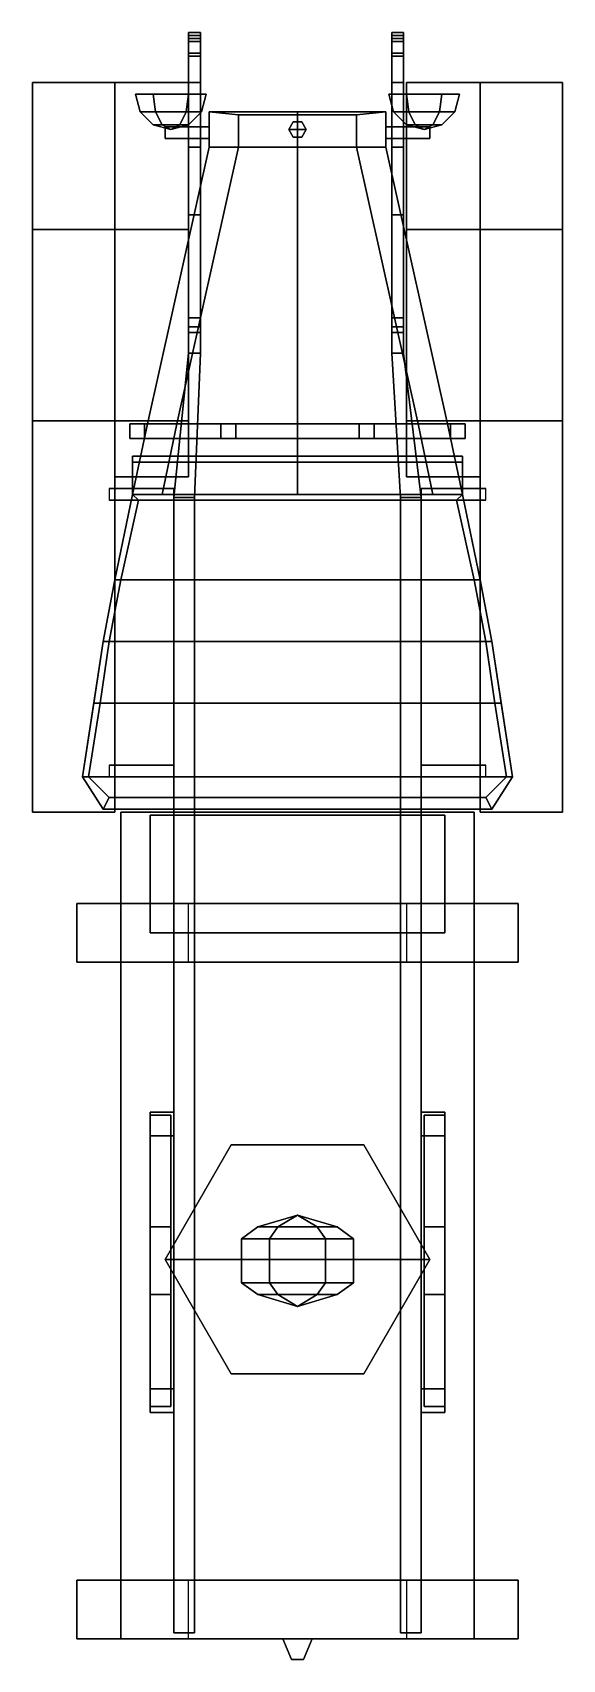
# Model space of a CAD drawing. Extents: x -0.9 to 0.9, y -3.19 to 2.34.
import ezdxf

# ---------------------------------------------------------------- set-up
doc = ezdxf.new("R2010")
doc.units = 0
doc.layers.get('0').update_dxf_attribs({"linetype": 'CONTINUOUS'})
doc.layers.add('MUDGUARDS', color=6, linetype='CONTINUOUS')

msp = doc.modelspace()

# ---------------------------------------------------------------- linework, layer by layer
for points in [[(-0.37, 2.33, 0.58), (-0.37, 2.26, 0.62), (-0.37, 2.31, 0.68), (-0.37, 2.34, 0.63)], [(-0.37, 2.31, 0.68), (-0.33, 2.31, 0.68), (-0.33, 2.34, 0.63), (-0.37, 2.34, 0.63)], [(-0.37, 2.34, 0.63), (-0.33, 2.34, 0.63), (-0.33, 2.33, 0.58), (-0.37, 2.33, 0.58)], [(-0.37, 2.34, 0.63), (-0.33, 2.34, 0.63), (-0.33, 2.33, 0.58), (-0.37, 2.33, 0.58)], [(-0.37, 2.33, 0.58), (-0.37, 2.26, 0.62), (-0.37, 2.31, 0.68), (-0.37, 2.34, 0.63)], [(-0.33, 2.33, 0.58), (-0.33, 2.26, 0.62), (-0.37, 2.26, 0.62), (-0.37, 2.33, 0.58)], [(-0.37, 2.33, 0.54), (-0.37, 1.95, 0.51), (-0.33, 1.95, 0.51), (-0.33, 2.33, 0.54)], [(-0.33, 2.33, 0.54), (-0.33, 2.33, 0.52), (-0.37, 2.33, 0.52), (-0.37, 2.33, 0.54)], [(-0.33, 2.33, 0.52), (-0.33, 1.95, 0.44), (-0.37, 1.95, 0.44), (-0.37, 2.33, 0.52)], [(-0.37, 2.33, 0.52), (-0.37, 1.95, 0.44), (-0.37, 1.95, 0.51), (-0.37, 2.33, 0.54)], [(-0.33, 2.33, 0.58), (-0.33, 2.26, 0.62), (-0.37, 2.26, 0.62), (-0.37, 2.33, 0.58)], [(-0.33, 2.34, 0.63), (-0.33, 2.31, 0.68), (-0.33, 2.26, 0.62), (-0.33, 2.33, 0.58)], [(-0.33, 2.34, 0.63), (-0.33, 2.31, 0.68), (-0.33, 2.26, 0.62), (-0.33, 2.33, 0.58)], [(-0.33, 1.95, 0.51), (-0.33, 1.95, 0.44), (-0.33, 2.33, 0.52), (-0.33, 2.33, 0.54)], [(0.32, 2.33, 0.58), (0.32, 2.26, 0.62), (0.32, 2.31, 0.68), (0.32, 2.34, 0.63)], [(0.32, 2.31, 0.68), (0.36, 2.31, 0.68), (0.36, 2.34, 0.63), (0.32, 2.34, 0.63)], [(0.32, 2.34, 0.63), (0.36, 2.34, 0.63), (0.36, 2.33, 0.58), (0.32, 2.33, 0.58)], [(0.36, 2.33, 0.58), (0.36, 2.26, 0.62), (0.32, 2.26, 0.62), (0.32, 2.33, 0.58)], [(0.36, 2.33, 0.52), (0.36, 1.95, 0.44), (0.32, 1.95, 0.44), (0.32, 2.33, 0.52)], [(0.32, 2.33, 0.52), (0.32, 1.95, 0.44), (0.32, 1.95, 0.51), (0.32, 2.33, 0.54)], [(0.36, 2.33, 0.54), (0.36, 2.33, 0.52), (0.32, 2.33, 0.52), (0.32, 2.33, 0.54)], [(0.32, 2.33, 0.54), (0.32, 1.95, 0.51), (0.36, 1.95, 0.51), (0.36, 2.33, 0.54)], [(0.36, 2.34, 0.63), (0.36, 2.31, 0.68), (0.36, 2.26, 0.62), (0.36, 2.33, 0.58)], [(0.36, 1.95, 0.51), (0.36, 1.95, 0.44), (0.36, 2.33, 0.52), (0.36, 2.33, 0.54)], [(-0.33, 2.32, 0.62), (-0.33, 2.32, 0.53), (-0.37, 2.32, 0.53), (-0.37, 2.32, 0.62)], [(-0.37, 2.32, 0.53), (-0.37, 2.27, 0.53), (-0.37, 2.27, 0.62), (-0.37, 2.32, 0.62)], [(-0.37, 2.26, 0.62), (-0.37, 2.17, 0.65), (-0.37, 2.17, 0.74), (-0.37, 2.31, 0.68)], [(-0.37, 2.31, 0.68), (-0.33, 2.31, 0.68), (-0.33, 2.26, 0.62), (-0.37, 2.26, 0.62)], [(-0.37, 2.17, 0.74), (-0.33, 2.17, 0.74), (-0.33, 2.31, 0.68), (-0.37, 2.31, 0.68)], [(-0.37, 2.26, 0.62), (-0.33, 2.26, 0.62), (-0.33, 2.31, 0.68), (-0.37, 2.31, 0.68)], [(-0.37, 2.27, 0.62), (-0.37, 2.27, 0.53), (-0.33, 2.27, 0.53), (-0.33, 2.27, 0.62)], [(-0.33, 2.27, 0.62), (-0.33, 2.27, 0.53), (-0.33, 2.32, 0.53), (-0.33, 2.32, 0.62)], [(-0.33, 2.31, 0.68), (-0.33, 2.17, 0.74), (-0.33, 2.17, 0.65), (-0.33, 2.26, 0.62)], [(0.36, 2.32, 0.62), (0.36, 2.32, 0.53), (0.32, 2.32, 0.53), (0.32, 2.32, 0.62)], [(0.32, 2.32, 0.53), (0.32, 2.27, 0.53), (0.32, 2.27, 0.62), (0.32, 2.32, 0.62)], [(0.32, 2.26, 0.62), (0.32, 2.17, 0.65), (0.32, 2.17, 0.74), (0.32, 2.31, 0.68)], [(0.32, 2.17, 0.74), (0.36, 2.17, 0.74), (0.36, 2.31, 0.68), (0.32, 2.31, 0.68)], [(0.32, 2.27, 0.62), (0.32, 2.27, 0.53), (0.36, 2.27, 0.53), (0.36, 2.27, 0.62)], [(0.36, 2.27, 0.62), (0.36, 2.27, 0.53), (0.36, 2.32, 0.53), (0.36, 2.32, 0.62)], [(0.36, 2.31, 0.68), (0.36, 2.17, 0.74), (0.36, 2.17, 0.65), (0.36, 2.26, 0.62)], [(-0.33, 2.26, 0.62), (-0.33, 2.17, 0.65), (-0.37, 2.17, 0.65), (-0.37, 2.26, 0.62)], [(0.36, 2.26, 0.62), (0.36, 2.17, 0.65), (0.32, 2.17, 0.65), (0.32, 2.26, 0.62)], [(-0.33, 2.17, 0.65), (-0.33, 1.25, 0.61), (-0.37, 1.25, 0.61), (-0.37, 2.17, 0.65)], [(-0.37, 1.25, 0.76), (-0.33, 1.25, 0.76), (-0.33, 2.17, 0.74), (-0.37, 2.17, 0.74)], [(-0.37, 2.17, 0.65), (-0.37, 1.25, 0.61), (-0.37, 1.25, 0.76), (-0.37, 2.17, 0.74)], [(-0.37, 2.17, 0.74), (-0.33, 2.17, 0.74), (-0.33, 2.17, 0.65), (-0.37, 2.17, 0.65)], [(-0.37, 2.17, 0.65), (-0.33, 2.17, 0.65), (-0.33, 2.17, 0.74), (-0.37, 2.17, 0.74)], [(-0.33, 2.17, 0.74), (-0.33, 1.25, 0.76), (-0.33, 1.25, 0.61), (-0.33, 2.17, 0.65)], [(0.32, 2.17, 0.65), (0.32, 1.25, 0.61), (0.32, 1.25, 0.76), (0.32, 2.17, 0.74)], [(0.32, 1.25, 0.76), (0.36, 1.25, 0.76), (0.36, 2.17, 0.74), (0.32, 2.17, 0.74)], [(0.36, 2.17, 0.65), (0.36, 1.25, 0.61), (0.32, 1.25, 0.61), (0.32, 2.17, 0.65)], [(0.36, 2.17, 0.74), (0.36, 1.25, 0.76), (0.36, 1.25, 0.61), (0.36, 2.17, 0.65)], [(-0.37, 2.13, 1.1439), (-0.31, 2.13, 1.04), (-0.55, 2.13, 1.04), (-0.49, 2.13, 1.1439)], [(-0.482, 2.07, 1.13), (-0.49, 2.13, 1.1439), (-0.55, 2.13, 1.04), (-0.5339, 2.07, 1.04)], [(-0.31, 2.13, 1.04), (-0.37, 2.13, 0.9361), (-0.49, 2.13, 0.9361), (-0.55, 2.13, 1.04)], [(-0.5339, 2.07, 1.04), (-0.55, 2.13, 1.04), (-0.49, 2.13, 0.9361), (-0.482, 2.07, 0.95)], [(-0.482, 2.07, 0.95), (-0.49, 2.13, 0.9361), (-0.37, 2.13, 0.9361), (-0.378, 2.07, 0.95)], [(-0.378, 2.07, 1.13), (-0.37, 2.13, 1.1439), (-0.49, 2.13, 1.1439), (-0.482, 2.07, 1.13)], [(-0.3261, 2.07, 1.04), (-0.31, 2.13, 1.04), (-0.37, 2.13, 1.1439), (-0.378, 2.07, 1.13)], [(-0.378, 2.07, 0.95), (-0.37, 2.13, 0.9361), (-0.31, 2.13, 1.04), (-0.3261, 2.07, 1.04)], [(0.3261, 2.07, 1.04), (0.31, 2.13, 1.04), (0.37, 2.13, 0.9361), (0.378, 2.07, 0.95)], [(0.378, 2.07, 1.13), (0.37, 2.13, 1.1439), (0.31, 2.13, 1.04), (0.3261, 2.07, 1.04)], [(0.49, 2.13, 1.1439), (0.55, 2.13, 1.04), (0.31, 2.13, 1.04), (0.37, 2.13, 1.1439)], [(0.55, 2.13, 1.04), (0.49, 2.13, 0.9361), (0.37, 2.13, 0.9361), (0.31, 2.13, 1.04)], [(0.378, 2.07, 0.95), (0.37, 2.13, 0.9361), (0.49, 2.13, 0.9361), (0.482, 2.07, 0.95)], [(0.482, 2.07, 1.13), (0.49, 2.13, 1.1439), (0.37, 2.13, 1.1439), (0.378, 2.07, 1.13)], [(0.482, 2.07, 0.95), (0.49, 2.13, 0.9361), (0.55, 2.13, 1.04), (0.5339, 2.07, 1.04)], [(0.5339, 2.07, 1.04), (0.55, 2.13, 1.04), (0.49, 2.13, 1.1439), (0.482, 2.07, 1.13)], [(-0.46, 2.0261, 1.092), (-0.482, 2.07, 1.13), (-0.5339, 2.07, 1.04), (-0.49, 2.0261, 1.04)], [(-0.49, 2.0261, 1.04), (-0.5339, 2.07, 1.04), (-0.482, 2.07, 0.95), (-0.46, 2.0261, 0.988)], [(-0.46, 2.0261, 0.988), (-0.482, 2.07, 0.95), (-0.378, 2.07, 0.95), (-0.4, 2.0261, 0.988)], [(-0.4, 2.0261, 1.092), (-0.378, 2.07, 1.13), (-0.482, 2.07, 1.13), (-0.46, 2.0261, 1.092)], [(-0.37, 2.0261, 1.04), (-0.3261, 2.07, 1.04), (-0.378, 2.07, 1.13), (-0.4, 2.0261, 1.092)], [(-0.4, 2.0261, 0.988), (-0.378, 2.07, 0.95), (-0.3261, 2.07, 1.04), (-0.37, 2.0261, 1.04)], [(-0.3, 2.07, 1.25), (0.3, 2.07, 1.25), (0.3, 2.07, 0.68), (-0.3, 2.07, 0.68)], [(0.3, 2.07, 0.68), (0.3, 1.95, 0.68), (-0.3, 1.95, 0.68), (-0.3, 2.07, 0.68)], [(-0.3, 2.07, 0.68), (-0.3, 1.95, 0.68), (-0.3, 1.95, 1.25), (-0.3, 2.07, 1.25)], [(-0.2, 2.06, 1.37), (0, 2.06, 1.39), (0, 2.07, 1.25), (-0.3, 2.07, 1.25)], [(-0.3, 2.07, 1.25), (-0.3, 1.95, 1.25), (-0.2, 1.95, 1.37), (-0.2, 2.06, 1.37)], [(-0.2, 1.95, 1.37), (0, 1.95, 1.39), (0, 2.06, 1.39), (-0.2, 2.06, 1.37)], [(0, 2.06, 1.39), (0.2, 2.06, 1.37), (0.3, 2.07, 1.25), (0, 2.07, 1.25)], [(0, 1.95, 1.39), (0.2, 1.95, 1.37), (0.2, 2.06, 1.37), (0, 2.06, 1.39)], [(0.2, 2.06, 1.37), (0.2, 1.95, 1.37), (0.3, 1.95, 1.25), (0.3, 2.07, 1.25)], [(0.3, 2.07, 1.25), (0.3, 1.95, 1.25), (0.3, 1.95, 0.68), (0.3, 2.07, 0.68)], [(0.37, 2.0261, 1.04), (0.3261, 2.07, 1.04), (0.378, 2.07, 0.95), (0.4, 2.0261, 0.988)], [(0.4, 2.0261, 1.092), (0.378, 2.07, 1.13), (0.3261, 2.07, 1.04), (0.37, 2.0261, 1.04)], [(0.4, 2.0261, 0.988), (0.378, 2.07, 0.95), (0.482, 2.07, 0.95), (0.46, 2.0261, 0.988)], [(0.46, 2.0261, 1.092), (0.482, 2.07, 1.13), (0.378, 2.07, 1.13), (0.4, 2.0261, 1.092)], [(0.46, 2.0261, 0.988), (0.482, 2.07, 0.95), (0.5339, 2.07, 1.04), (0.49, 2.0261, 1.04)], [(0.49, 2.0261, 1.04), (0.5339, 2.07, 1.04), (0.482, 2.07, 1.13), (0.46, 2.0261, 1.092)], [(-0.43, 2.01, 1.04), (-0.46, 2.0261, 1.092), (-0.49, 2.0261, 1.04), (-0.43, 2.01, 1.04)], [(-0.43, 2.01, 1.04), (-0.49, 2.0261, 1.04), (-0.46, 2.0261, 0.988), (-0.43, 2.01, 1.04)], [(-0.43, 2.01, 1.04), (-0.4, 2.0261, 1.092), (-0.46, 2.0261, 1.092), (-0.43, 2.01, 1.04)], [(-0.43, 2.01, 1.04), (-0.46, 2.0261, 0.988), (-0.4, 2.0261, 0.988), (-0.43, 2.01, 1.04)], [(-0.45, 2.02, 1), (-0.45, 1.98, 1), (-0.45, 1.98, 1.04), (-0.45, 2.02, 1.04)], [(-0.3, 2.02, 1.04), (-0.3, 2.02, 1), (-0.45, 2.02, 1), (-0.45, 2.02, 1.04)], [(-0.45, 2.02, 1.04), (-0.45, 1.98, 1.04), (-0.3, 1.98, 1.04), (-0.3, 2.02, 1.04)], [(-0.3, 2.02, 1), (-0.3, 1.98, 1), (-0.45, 1.98, 1), (-0.45, 2.02, 1)], [(-0.43, 2.01, 1.04), (-0.37, 2.0261, 1.04), (-0.4, 2.0261, 1.092), (-0.43, 2.01, 1.04)], [(-0.43, 2.01, 1.04), (-0.4, 2.0261, 0.988), (-0.37, 2.0261, 1.04), (-0.43, 2.01, 1.04)], [(-0.015, 2.036, 1.38), (-0.03, 2.01, 1.38), (-0.03, 2.01, 1.42), (-0.015, 2.036, 1.42)], [(0.015, 2.036, 1.42), (-0.015, 2.036, 1.42), (-0.03, 2.01, 1.42), (0.03, 2.01, 1.42)], [(-0.03, 2.01, 1.38), (-0.015, 1.984, 1.38), (-0.015, 1.984, 1.42), (-0.03, 2.01, 1.42)], [(0.03, 2.01, 1.42), (-0.03, 2.01, 1.42), (-0.015, 1.984, 1.42), (0.015, 1.984, 1.42)], [(0.015, 2.036, 1.38), (-0.015, 2.036, 1.38), (-0.015, 2.036, 1.42), (0.015, 2.036, 1.42)], [(0.03, 2.01, 1.38), (0.015, 2.036, 1.38), (0.015, 2.036, 1.42), (0.03, 2.01, 1.42)], [(0.015, 1.984, 1.38), (0.03, 2.01, 1.38), (0.03, 2.01, 1.42), (0.015, 1.984, 1.42)], [(0.3, 2.02, 1.04), (0.3, 1.98, 1.04), (0.45, 1.98, 1.04), (0.45, 2.02, 1.04)], [(0.45, 2.02, 1.04), (0.45, 2.02, 1), (0.3, 2.02, 1), (0.3, 2.02, 1.04)], [(0.45, 2.02, 1), (0.45, 1.98, 1), (0.3, 1.98, 1), (0.3, 2.02, 1)], [(0.43, 2.01, 1.04), (0.37, 2.0261, 1.04), (0.4, 2.0261, 0.988), (0.43, 2.01, 1.04)], [(0.43, 2.01, 1.04), (0.4, 2.0261, 1.092), (0.37, 2.0261, 1.04), (0.43, 2.01, 1.04)], [(0.43, 2.01, 1.04), (0.4, 2.0261, 0.988), (0.46, 2.0261, 0.988), (0.43, 2.01, 1.04)], [(0.43, 2.01, 1.04), (0.46, 2.0261, 1.092), (0.4, 2.0261, 1.092), (0.43, 2.01, 1.04)], [(0.43, 2.01, 1.04), (0.46, 2.0261, 0.988), (0.49, 2.0261, 1.04), (0.43, 2.01, 1.04)], [(0.43, 2.01, 1.04), (0.49, 2.0261, 1.04), (0.46, 2.0261, 1.092), (0.43, 2.01, 1.04)], [(0.45, 1.98, 1.04), (0.45, 1.98, 1), (0.45, 2.02, 1), (0.45, 2.02, 1.04)], [(0.3, 1.95, 0.68), (0.51, 1.01, 0.68), (-0.51, 1.01, 0.68), (-0.3, 1.95, 0.68)], [(-0.3, 1.95, 0.68), (-0.51, 1.01, 0.68), (-0.51, 1.01, 1.25), (-0.3, 1.95, 1.25)], [(-0.3, 1.95, 1.25), (-0.51, 1.01, 1.25), (-0.41, 1.01, 1.37), (-0.2, 1.95, 1.37)], [(-0.45, 1.98, 1.04), (-0.45, 1.98, 1), (-0.3, 1.98, 1), (-0.3, 1.98, 1.04)], [(-0.41, 1.01, 1.37), (0, 1.01, 1.39), (0, 1.95, 1.39), (-0.2, 1.95, 1.37)], [(-0.33, 1.95, 0.44), (-0.33, 1.72, 0.44), (-0.37, 1.72, 0.44), (-0.37, 1.95, 0.44)], [(-0.37, 1.95, 0.51), (-0.37, 1.72, 0.51), (-0.33, 1.72, 0.51), (-0.33, 1.95, 0.51)], [(-0.37, 1.95, 0.44), (-0.37, 1.72, 0.44), (-0.37, 1.72, 0.51), (-0.37, 1.95, 0.51)], [(-0.33, 1.72, 0.51), (-0.33, 1.72, 0.44), (-0.33, 1.95, 0.44), (-0.33, 1.95, 0.51)], [(-0.015, 1.984, 1.38), (0.015, 1.984, 1.38), (0.015, 1.984, 1.42), (-0.015, 1.984, 1.42)], [(0, 1.01, 1.39), (0.41, 1.01, 1.37), (0.2, 1.95, 1.37), (0, 1.95, 1.39)], [(0.2, 1.95, 1.37), (0.41, 1.01, 1.37), (0.51, 1.01, 1.25), (0.3, 1.95, 1.25)], [(0.3, 1.98, 1.04), (0.3, 1.98, 1), (0.45, 1.98, 1), (0.45, 1.98, 1.04)], [(0.3, 1.95, 1.25), (0.51, 1.01, 1.25), (0.51, 1.01, 0.68), (0.3, 1.95, 0.68)], [(0.32, 1.95, 0.44), (0.32, 1.72, 0.44), (0.32, 1.72, 0.51), (0.32, 1.95, 0.51)], [(0.32, 1.95, 0.51), (0.32, 1.72, 0.51), (0.36, 1.72, 0.51), (0.36, 1.95, 0.51)], [(0.36, 1.95, 0.44), (0.36, 1.72, 0.44), (0.32, 1.72, 0.44), (0.32, 1.95, 0.44)], [(0.36, 1.72, 0.51), (0.36, 1.72, 0.44), (0.36, 1.95, 0.44), (0.36, 1.95, 0.51)], [(-0.37, 1.72, 0.51), (-0.37, 1.34, 0.55), (-0.33, 1.34, 0.55), (-0.33, 1.72, 0.51)], [(-0.33, 1.72, 0.44), (-0.33, 1.34, 0.53), (-0.37, 1.34, 0.53), (-0.37, 1.72, 0.44)], [(-0.37, 1.72, 0.44), (-0.37, 1.34, 0.53), (-0.37, 1.34, 0.55), (-0.37, 1.72, 0.51)], [(-0.33, 1.34, 0.55), (-0.33, 1.34, 0.53), (-0.33, 1.72, 0.44), (-0.33, 1.72, 0.51)], [(0.32, 1.72, 0.44), (0.32, 1.34, 0.53), (0.32, 1.34, 0.55), (0.32, 1.72, 0.51)], [(0.36, 1.72, 0.44), (0.36, 1.34, 0.53), (0.32, 1.34, 0.53), (0.32, 1.72, 0.44)], [(0.32, 1.72, 0.51), (0.32, 1.34, 0.55), (0.36, 1.34, 0.55), (0.36, 1.72, 0.51)], [(0.36, 1.34, 0.55), (0.36, 1.34, 0.53), (0.36, 1.72, 0.44), (0.36, 1.72, 0.51)], [(-0.33, 1.37, 0.54), (-0.33, 1.32, 0.55), (-0.37, 1.32, 0.55), (-0.37, 1.37, 0.54)], [(-0.37, 1.37, 0.54), (-0.37, 1.32, 0.55), (-0.37, 1.32, 0.62), (-0.37, 1.37, 0.62)], [(-0.33, 1.37, 0.62), (-0.33, 1.37, 0.54), (-0.37, 1.37, 0.54), (-0.37, 1.37, 0.62)], [(-0.37, 1.34, 0.55), (-0.37, 1.34, 0.53), (-0.33, 1.34, 0.53), (-0.33, 1.34, 0.55)], [(-0.33, 1.32, 0.62), (-0.33, 1.32, 0.55), (-0.33, 1.37, 0.54), (-0.33, 1.37, 0.62)], [(0.36, 1.37, 0.62), (0.36, 1.37, 0.54), (0.32, 1.37, 0.54), (0.32, 1.37, 0.62)], [(0.32, 1.37, 0.54), (0.32, 1.32, 0.55), (0.32, 1.32, 0.62), (0.32, 1.37, 0.62)], [(0.36, 1.37, 0.54), (0.36, 1.32, 0.55), (0.32, 1.32, 0.55), (0.32, 1.37, 0.54)], [(0.32, 1.34, 0.55), (0.32, 1.34, 0.53), (0.36, 1.34, 0.53), (0.36, 1.34, 0.55)], [(0.36, 1.32, 0.62), (0.36, 1.32, 0.55), (0.36, 1.37, 0.54), (0.36, 1.37, 0.62)], [(-0.37, 1.32, 0.62), (-0.37, 1.32, 0.55), (-0.33, 1.32, 0.55), (-0.33, 1.32, 0.62)], [(0.32, 1.32, 0.62), (0.32, 1.32, 0.55), (0.36, 1.32, 0.55), (0.36, 1.32, 0.62)], [(-0.33, 1.25, 0.61), (-0.35, 0.76, 0.59), (-0.42, 0.76, 0.59), (-0.37, 1.25, 0.61)], [(-0.42, 0.76, 0.76), (-0.35, 0.76, 0.76), (-0.33, 1.25, 0.76), (-0.37, 1.25, 0.76)], [(-0.37, 1.25, 0.61), (-0.42, 0.76, 0.59), (-0.42, 0.76, 0.76), (-0.37, 1.25, 0.76)], [(-0.33, 1.25, 0.76), (-0.35, 0.76, 0.76), (-0.35, 0.76, 0.59), (-0.33, 1.25, 0.61)], [(0.36, 1.25, 0.61), (0.42, 0.76, 0.59), (0.35, 0.76, 0.59), (0.32, 1.25, 0.61)], [(0.35, 0.76, 0.76), (0.42, 0.76, 0.76), (0.36, 1.25, 0.76), (0.32, 1.25, 0.76)], [(0.32, 1.25, 0.61), (0.35, 0.76, 0.59), (0.35, 0.76, 0.76), (0.32, 1.25, 0.76)], [(0.36, 1.25, 0.76), (0.42, 0.76, 0.76), (0.42, 0.76, 0.59), (0.36, 1.25, 0.61)], [(-0.57, 1.01, 0.48), (-0.57, 0.96, 0.48), (-0.57, 0.96, 1.99), (-0.57, 1.01, 1.99)], [(-0.52, 1.01, 1.99), (-0.52, 1.01, 0.48), (-0.57, 1.01, 0.48), (-0.57, 1.01, 1.99)], [(-0.21, 1.01, 2.53), (-0.52, 1.01, 1.99), (-0.57, 1.01, 1.99), (-0.26, 1.01, 2.53)], [(-0.57, 1.01, 1.99), (-0.57, 0.96, 1.99), (-0.26, 0.96, 2.53), (-0.26, 1.01, 2.53)], [(0.51, 1.01, 0.68), (0.56, 0.77, 0.68), (-0.56, 0.77, 0.68), (-0.51, 1.01, 0.68)], [(-0.51, 1.01, 0.68), (-0.56, 0.77, 0.68), (-0.56, 0.77, 1.25), (-0.51, 1.01, 1.25)], [(-0.51, 1.01, 1.25), (-0.56, 0.77, 1.25), (-0.46, 0.77, 1.39), (-0.41, 1.01, 1.37)], [(-0.52, 0.96, 1.99), (-0.52, 0.96, 0.48), (-0.52, 1.01, 0.48), (-0.52, 1.01, 1.99)], [(-0.21, 0.96, 2.53), (-0.52, 0.96, 1.99), (-0.52, 1.01, 1.99), (-0.21, 1.01, 2.53)], [(-0.46, 0.77, 1.39), (0, 0.77, 1.39), (0, 1.01, 1.39), (-0.41, 1.01, 1.37)], [(-0.21, 1.01, 2.72), (-0.21, 1.01, 2.53), (-0.26, 1.01, 2.53), (-0.26, 1.01, 2.72)], [(-0.26, 1.01, 2.53), (-0.26, 0.96, 2.53), (-0.26, 0.96, 2.72), (-0.26, 1.01, 2.72)], [(-0.26, 1.01, 2.72), (-0.26, 0.96, 2.72), (-0.21, 0.96, 2.72), (-0.21, 1.01, 2.72)], [(-0.21, 0.96, 2.72), (-0.21, 0.96, 2.58), (-0.21, 1.01, 2.58), (-0.21, 1.01, 2.72)], [(0.21, 1.01, 2.58), (0.21, 1.01, 2.53), (-0.21, 1.01, 2.53), (-0.21, 1.01, 2.58)], [(0.21, 1.01, 2.53), (0.21, 0.96, 2.53), (-0.21, 0.96, 2.53), (-0.21, 1.01, 2.53)], [(-0.21, 1.01, 2.58), (-0.21, 0.96, 2.58), (0.21, 0.96, 2.58), (0.21, 1.01, 2.58)], [(0, 0.77, 1.39), (0.46, 0.77, 1.39), (0.41, 1.01, 1.37), (0, 1.01, 1.39)], [(0.52, 1.01, 1.99), (0.52, 0.96, 1.99), (0.21, 0.96, 2.53), (0.21, 1.01, 2.53)], [(0.26, 1.01, 2.53), (0.57, 1.01, 1.99), (0.52, 1.01, 1.99), (0.21, 1.01, 2.53)], [(0.26, 1.01, 2.72), (0.26, 1.01, 2.53), (0.21, 1.01, 2.53), (0.21, 1.01, 2.72)], [(0.21, 1.01, 2.58), (0.21, 0.96, 2.58), (0.21, 0.96, 2.72), (0.21, 1.01, 2.72)], [(0.21, 1.01, 2.72), (0.21, 0.96, 2.72), (0.26, 0.96, 2.72), (0.26, 1.01, 2.72)], [(0.26, 0.96, 2.53), (0.57, 0.96, 1.99), (0.57, 1.01, 1.99), (0.26, 1.01, 2.53)], [(0.26, 0.96, 2.72), (0.26, 0.96, 2.53), (0.26, 1.01, 2.53), (0.26, 1.01, 2.72)], [(0.41, 1.01, 1.37), (0.46, 0.77, 1.39), (0.56, 0.77, 1.25), (0.51, 1.01, 1.25)], [(0.51, 1.01, 1.25), (0.56, 0.77, 1.25), (0.56, 0.77, 0.68), (0.51, 1.01, 0.68)], [(0.57, 1.01, 1.99), (0.57, 1.01, 0.48), (0.52, 1.01, 0.48), (0.52, 1.01, 1.99)], [(0.52, 1.01, 0.48), (0.52, 0.96, 0.48), (0.52, 0.96, 1.99), (0.52, 1.01, 1.99)], [(0.57, 0.96, 1.99), (0.57, 0.96, 0.48), (0.57, 1.01, 0.48), (0.57, 1.01, 1.99)], [(-0.57, 0.96, 1.99), (-0.57, 0.96, 0.48), (-0.52, 0.96, 0.48), (-0.52, 0.96, 1.99)], [(-0.26, 0.96, 2.53), (-0.57, 0.96, 1.99), (-0.52, 0.96, 1.99), (-0.21, 0.96, 2.53)], [(-0.26, 0.96, 2.72), (-0.26, 0.96, 2.53), (-0.21, 0.96, 2.53), (-0.21, 0.96, 2.72)], [(-0.21, 0.96, 2.58), (-0.21, 0.96, 2.53), (0.21, 0.96, 2.53), (0.21, 0.96, 2.58)], [(0.21, 0.96, 2.53), (0.52, 0.96, 1.99), (0.57, 0.96, 1.99), (0.26, 0.96, 2.53)], [(0.21, 0.96, 2.72), (0.21, 0.96, 2.53), (0.26, 0.96, 2.53), (0.26, 0.96, 2.72)], [(0.52, 0.96, 1.99), (0.52, 0.96, 0.48), (0.57, 0.96, 0.48), (0.57, 0.96, 1.99)], [(-0.56, 0.88, 1.92), (-0.56, 0.77, 1.94), (-0.56, 0.77, 2), (-0.56, 0.9, 1.93)], [(-0.56, 0.9, 1.93), (-0.56, 0.77, 2), (0.56, 0.77, 2), (0.56, 0.9, 1.93)], [(0.56, 0.9, 1.93), (0.56, 0.88, 1.92), (-0.56, 0.88, 1.92), (-0.56, 0.9, 1.93)], [(0.56, 0.77, 2), (0.56, 0.77, 1.94), (0.56, 0.88, 1.92), (0.56, 0.9, 1.93)], [(0.56, 0.88, 1.92), (0.56, 0.77, 1.94), (-0.56, 0.77, 1.94), (-0.56, 0.88, 1.92)], [(-0.42, 0.75, 0.66), (-0.42, 0.79, 0.66), (-0.64, 0.79, 0.48), (-0.64, 0.75, 0.48)], [(-0.42, 0.79, 0.66), (-0.42, 0.79, 0.64), (-0.62, 0.79, 0.48), (-0.64, 0.79, 0.48)], [(-0.62, 0.75, 0.48), (-0.62, 0.79, 0.48), (-0.42, 0.79, 0.64), (-0.42, 0.75, 0.64)], [(0.42, 0.79, 0.66), (0.42, 0.75, 0.66), (0.64, 0.75, 0.48), (0.64, 0.79, 0.48)], [(0.64, 0.79, 0.48), (0.62, 0.79, 0.48), (0.42, 0.79, 0.64), (0.42, 0.79, 0.66)], [(0.62, 0.79, 0.48), (0.62, 0.75, 0.48), (0.42, 0.75, 0.64), (0.42, 0.79, 0.64)], [(-0.64, 0.75, 0.48), (-0.62, 0.75, 0.48), (-0.42, 0.75, 0.64), (-0.42, 0.75, 0.66)], [(0.56, 0.77, 0.68), (0.62, 0.48, 0.68), (-0.62, 0.48, 0.68), (-0.56, 0.77, 0.68)], [(-0.56, 0.77, 0.68), (-0.62, 0.48, 0.68), (-0.62, 0.48, 2), (-0.56, 0.77, 2)], [(-0.56, 0.77, 2), (-0.62, 0.48, 2), (-0.6, 0.48, 2.05), (-0.54, 0.75, 2.04)], [(-0.6, 0.48, 2.05), (0.6, 0.48, 2.05), (0.54, 0.75, 2.04), (-0.54, 0.75, 2.04)], [(-0.56, 0.77, 1.94), (0.56, 0.77, 1.94), (0.56, 0.77, 1.25), (-0.56, 0.77, 1.25)], [(-0.54, 0.75, 2.04), (0.54, 0.75, 2.04), (0.56, 0.77, 2), (-0.56, 0.77, 2)], [(-0.35, 0.76, 0.59), (-0.35, -3.1, 0.65), (-0.42, -3.1, 0.65), (-0.42, 0.76, 0.59)], [(-0.42, -3.1, 0.76), (-0.35, -3.1, 0.76), (-0.35, 0.76, 0.76), (-0.42, 0.76, 0.76)], [(-0.42, 0.76, 0.59), (-0.42, -3.1, 0.65), (-0.42, -3.1, 0.76), (-0.42, 0.76, 0.76)], [(-0.35, 0.76, 0.76), (-0.35, -3.1, 0.76), (-0.35, -3.1, 0.65), (-0.35, 0.76, 0.59)], [(0.42, 0.76, 0.59), (0.42, -3.1, 0.65), (0.35, -3.1, 0.65), (0.35, 0.76, 0.59)], [(0.35, -3.1, 0.76), (0.42, -3.1, 0.76), (0.42, 0.76, 0.76), (0.35, 0.76, 0.76)], [(0.35, 0.76, 0.59), (0.35, -3.1, 0.65), (0.35, -3.1, 0.76), (0.35, 0.76, 0.76)], [(0.42, 0.76, 0.76), (0.42, -3.1, 0.76), (0.42, -3.1, 0.65), (0.42, 0.76, 0.59)], [(0.42, 0.75, 0.66), (0.42, 0.75, 0.64), (0.62, 0.75, 0.48), (0.64, 0.75, 0.48)], [(0.54, 0.75, 2.04), (0.6, 0.48, 2.05), (0.62, 0.48, 2), (0.56, 0.77, 2)], [(0.56, 0.77, 2), (0.62, 0.48, 2), (0.62, 0.48, 0.68), (0.56, 0.77, 0.68)], [(-0.62, 0.48, 0.68), (-0.66, 0.27, 0.68), (-0.66, 0.27, 2), (-0.62, 0.48, 2)], [(0.62, 0.48, 0.68), (0.66, 0.27, 0.68), (-0.66, 0.27, 0.68), (-0.62, 0.48, 0.68)], [(-0.62, 0.48, 2), (-0.66, 0.27, 2), (-0.64, 0.27, 2.07), (-0.6, 0.48, 2.05)], [(-0.64, 0.27, 2.07), (0.64, 0.27, 2.07), (0.6, 0.48, 2.05), (-0.6, 0.48, 2.05)], [(0.6, 0.48, 2.05), (0.64, 0.27, 2.07), (0.66, 0.27, 2), (0.62, 0.48, 2)], [(0.62, 0.48, 2), (0.66, 0.27, 2), (0.66, 0.27, 0.68), (0.62, 0.48, 0.68)], [(0.66, 0.27, 0.68), (0.73, -0.19, 0.68), (-0.73, -0.19, 0.68), (-0.66, 0.27, 0.68)], [(-0.66, 0.27, 0.68), (-0.73, -0.19, 0.68), (-0.73, -0.19, 2), (-0.66, 0.27, 2)], [(-0.66, 0.27, 2), (-0.692, 0.06, 2), (-0.67, 0.06, 2.08), (-0.64, 0.27, 2.07)], [(-0.67, 0.06, 2.08), (0.67, 0.06, 2.08), (0.64, 0.27, 2.07), (-0.64, 0.27, 2.07)], [(0.64, 0.27, 2.07), (0.67, 0.06, 2.08), (0.692, 0.06, 2), (0.66, 0.27, 2)], [(0.66, 0.27, 2), (0.73, -0.19, 2), (0.73, -0.19, 0.68), (0.66, 0.27, 0.68)], [(-0.692, 0.06, 2), (-0.73, -0.19, 2), (-0.71, -0.19, 2.08), (-0.67, 0.06, 2.08)], [(-0.71, -0.19, 2.08), (0.71, -0.19, 2.08), (0.67, 0.06, 2.08), (-0.67, 0.06, 2.08)], [(0.67, 0.06, 2.08), (0.71, -0.19, 2.08), (0.73, -0.19, 2), (0.692, 0.06, 2)], [(-0.42, -0.19, 0.66), (-0.42, -0.15, 0.66), (-0.64, -0.15, 0.48), (-0.64, -0.19, 0.48)], [(-0.42, -0.15, 0.66), (-0.42, -0.15, 0.64), (-0.62, -0.15, 0.48), (-0.64, -0.15, 0.48)], [(-0.62, -0.19, 0.48), (-0.62, -0.15, 0.48), (-0.42, -0.15, 0.64), (-0.42, -0.19, 0.64)], [(0.42, -0.15, 0.66), (0.42, -0.19, 0.66), (0.64, -0.19, 0.48), (0.64, -0.15, 0.48)], [(0.64, -0.15, 0.48), (0.62, -0.15, 0.48), (0.42, -0.15, 0.64), (0.42, -0.15, 0.66)], [(0.62, -0.15, 0.48), (0.62, -0.19, 0.48), (0.42, -0.19, 0.64), (0.42, -0.15, 0.64)], [(0.73, -0.19, 0.68), (0.66, -0.3, 0.68), (-0.66, -0.3, 0.68), (-0.73, -0.19, 0.68)], [(-0.73, -0.19, 0.68), (-0.66, -0.3, 0.68), (-0.66, -0.3, 2), (-0.73, -0.19, 2)], [(-0.73, -0.19, 2), (-0.66, -0.3, 2), (-0.64, -0.26, 2.08), (-0.71, -0.19, 2.08)], [(-0.64, -0.26, 2.08), (0.64, -0.26, 2.08), (0.71, -0.19, 2.08), (-0.71, -0.19, 2.08)], [(-0.64, -0.19, 0.48), (-0.62, -0.19, 0.48), (-0.42, -0.19, 0.64), (-0.42, -0.19, 0.66)], [(0.42, -0.19, 0.66), (0.42, -0.19, 0.64), (0.62, -0.19, 0.48), (0.64, -0.19, 0.48)], [(0.71, -0.19, 2.08), (0.64, -0.26, 2.08), (0.66, -0.3, 2), (0.73, -0.19, 2)], [(0.73, -0.19, 2), (0.66, -0.3, 2), (0.66, -0.3, 0.68), (0.73, -0.19, 0.68)], [(-0.66, -0.3, 2), (0.66, -0.3, 2), (0.64, -0.26, 2.08), (-0.64, -0.26, 2.08)], [(-0.66, -0.3, 0.68), (0.66, -0.3, 0.68), (0.66, -0.3, 2), (-0.66, -0.3, 2)], [(-0.6, -0.31, 0.88), (-0.6, -3.12, 0.88), (-0.6, -3.12, 0.92), (-0.6, -0.31, 0.92)], [(-0.6, -0.31, 0.92), (-0.6, -3.12, 0.92), (0.6, -3.12, 0.92), (0.6, -0.31, 0.92)], [(0.6, -0.31, 0.92), (0.6, -0.31, 0.88), (-0.6, -0.31, 0.88), (-0.6, -0.31, 0.92)], [(0.6, -0.31, 0.88), (0.6, -3.12, 0.88), (-0.6, -3.12, 0.88), (-0.6, -0.31, 0.88)], [(-0.5, -0.32, 0.92), (-0.5, -0.72, 0.92), (-0.5, -0.72, 1.27), (-0.5, -0.32, 1.27)], [(-0.5, -0.32, 1.27), (-0.5, -0.72, 1.27), (0.5, -0.72, 1.27), (0.5, -0.32, 1.27)], [(0.5, -0.32, 1.27), (0.5, -0.32, 0.92), (-0.5, -0.32, 0.92), (-0.5, -0.32, 1.27)], [(0.5, -0.72, 1.27), (0.5, -0.72, 0.92), (0.5, -0.32, 0.92), (0.5, -0.32, 1.27)], [(0.6, -3.12, 0.92), (0.6, -3.12, 0.88), (0.6, -0.31, 0.88), (0.6, -0.31, 0.92)], [(-0.75, -0.62, 0.54), (-0.75, -0.82, 0.54), (-0.37, -0.82, 0.88), (-0.37, -0.62, 0.88)], [(0.37, -0.62, 0.88), (0.75, -0.62, 0.54), (-0.75, -0.62, 0.54), (-0.37, -0.62, 0.88)], [(0.75, -0.62, 0.54), (0.75, -0.82, 0.54), (-0.75, -0.82, 0.54), (-0.75, -0.62, 0.54)], [(0.37, -0.82, 0.88), (0.75, -0.82, 0.54), (0.75, -0.62, 0.54), (0.37, -0.62, 0.88)], [(-0.5, -0.72, 1.27), (-0.5, -0.72, 0.92), (0.5, -0.72, 0.92), (0.5, -0.72, 1.27)], [(-0.37, -0.82, 0.88), (-0.75, -0.82, 0.54), (0.75, -0.82, 0.54), (0.37, -0.82, 0.88)], [(-0.42, -1.33, 0.73), (-0.42, -1.33, 0.68), (-0.5, -1.33, 0.68), (-0.5, -1.33, 0.73)], [(-0.5, -1.33, 0.68), (-0.5, -1.41, 0.68), (-0.5, -1.41, 0.73), (-0.5, -1.33, 0.73)], [(-0.42, -1.33, 0.68), (-0.42, -1.41, 0.68), (-0.5, -1.41, 0.68), (-0.5, -1.33, 0.68)], [(-0.5, -1.33, 0.73), (-0.5, -1.41, 0.73), (-0.42, -1.41, 0.73), (-0.42, -1.33, 0.73)], [(-0.5, -1.34, 0.67), (-0.5, -1.72, 0.59), (-0.5, -1.72, 0.66), (-0.5, -1.34, 0.69)], [(-0.43, -1.34, 0.67), (-0.43, -1.72, 0.59), (-0.5, -1.72, 0.59), (-0.5, -1.34, 0.67)], [(-0.5, -1.34, 0.69), (-0.5, -1.72, 0.66), (-0.43, -1.72, 0.66), (-0.43, -1.34, 0.69)], [(-0.43, -1.34, 0.69), (-0.43, -1.34, 0.67), (-0.5, -1.34, 0.67), (-0.5, -1.34, 0.69)], [(-0.43, -1.72, 0.66), (-0.43, -1.72, 0.59), (-0.43, -1.34, 0.67), (-0.43, -1.34, 0.69)], [(0.42, -1.33, 0.73), (0.42, -1.41, 0.73), (0.5, -1.41, 0.73), (0.5, -1.33, 0.73)], [(0.5, -1.33, 0.73), (0.5, -1.33, 0.68), (0.42, -1.33, 0.68), (0.42, -1.33, 0.73)], [(0.5, -1.33, 0.68), (0.5, -1.41, 0.68), (0.42, -1.41, 0.68), (0.42, -1.33, 0.68)], [(0.43, -1.34, 0.67), (0.43, -1.72, 0.59), (0.43, -1.72, 0.66), (0.43, -1.34, 0.69)], [(0.5, -1.34, 0.67), (0.5, -1.72, 0.59), (0.43, -1.72, 0.59), (0.43, -1.34, 0.67)], [(0.43, -1.34, 0.69), (0.43, -1.72, 0.66), (0.5, -1.72, 0.66), (0.5, -1.34, 0.69)], [(0.5, -1.34, 0.69), (0.5, -1.34, 0.67), (0.43, -1.34, 0.67), (0.43, -1.34, 0.69)], [(0.5, -1.41, 0.73), (0.5, -1.41, 0.68), (0.5, -1.33, 0.68), (0.5, -1.33, 0.73)], [(0.5, -1.72, 0.66), (0.5, -1.72, 0.59), (0.5, -1.34, 0.67), (0.5, -1.34, 0.69)], [(-0.5, -1.41, 0.73), (-0.5, -1.41, 0.68), (-0.42, -1.41, 0.68), (-0.42, -1.41, 0.73)], [(0.42, -1.41, 0.73), (0.42, -1.41, 0.68), (0.5, -1.41, 0.68), (0.5, -1.41, 0.73)], [(-0.225, -1.4403, 0.92), (-0.45, -1.83, 0.92), (-0.45, -1.83, 1.02), (-0.225, -1.4403, 1.02)], [(-0.45, -1.83, 1.02), (0.45, -1.83, 1.02), (0.225, -1.4403, 1.02), (-0.225, -1.4403, 1.02)], [(0.225, -1.4403, 0.92), (-0.225, -1.4403, 0.92), (-0.225, -1.4403, 1.02), (0.225, -1.4403, 1.02)], [(0.45, -1.83, 0.92), (0.225, -1.4403, 0.92), (0.225, -1.4403, 1.02), (0.45, -1.83, 1.02)], [(0, -1.68, 0.47), (-0.1344, -1.72, 0.47), (-0.0672, -1.72, 0.5864), (0, -1.68, 0.47)], [(0, -1.68, 0.47), (-0.0672, -1.72, 0.3536), (-0.1344, -1.72, 0.47), (0, -1.68, 0.47)], [(0, -1.68, 0.47), (-0.0672, -1.72, 0.5864), (0.0672, -1.72, 0.5864), (0, -1.68, 0.47)], [(0, -1.68, 0.47), (0.0672, -1.72, 0.3536), (-0.0672, -1.72, 0.3536), (0, -1.68, 0.47)], [(0, -1.68, 0.47), (0.0672, -1.72, 0.5864), (0.1344, -1.72, 0.47), (0, -1.68, 0.47)], [(0, -1.68, 0.47), (0.1344, -1.72, 0.47), (0.0672, -1.72, 0.3536), (0, -1.68, 0.47)], [(-0.5, -1.72, 0.59), (-0.5, -1.95, 0.59), (-0.5, -1.95, 0.66), (-0.5, -1.72, 0.66)], [(-0.5, -1.72, 0.66), (-0.5, -1.95, 0.66), (-0.43, -1.95, 0.66), (-0.43, -1.72, 0.66)], [(-0.43, -1.72, 0.59), (-0.43, -1.95, 0.59), (-0.5, -1.95, 0.59), (-0.5, -1.72, 0.59)], [(-0.43, -1.95, 0.66), (-0.43, -1.95, 0.59), (-0.43, -1.72, 0.59), (-0.43, -1.72, 0.66)], [(-0.1344, -1.72, 0.47), (-0.19, -1.76, 0.47), (-0.095, -1.76, 0.6345), (-0.0672, -1.72, 0.5864)], [(-0.0672, -1.72, 0.3536), (-0.095, -1.76, 0.3055), (-0.19, -1.76, 0.47), (-0.1344, -1.72, 0.47)], [(-0.095, -1.76, 0.6345), (-0.19, -1.76, 0.47), (-0.19, -1.91, 0.47), (-0.095, -1.91, 0.6345)], [(-0.19, -1.76, 0.47), (-0.095, -1.76, 0.3055), (-0.095, -1.91, 0.3055), (-0.19, -1.91, 0.47)], [(-0.0672, -1.72, 0.5864), (-0.095, -1.76, 0.6345), (0.095, -1.76, 0.6345), (0.0672, -1.72, 0.5864)], [(0.0672, -1.72, 0.3536), (0.095, -1.76, 0.3055), (-0.095, -1.76, 0.3055), (-0.0672, -1.72, 0.3536)], [(0.095, -1.76, 0.6345), (-0.095, -1.76, 0.6345), (-0.095, -1.91, 0.6345), (0.095, -1.91, 0.6345)], [(-0.095, -1.76, 0.3055), (0.095, -1.76, 0.3055), (0.095, -1.91, 0.3055), (-0.095, -1.91, 0.3055)], [(0.0672, -1.72, 0.5864), (0.095, -1.76, 0.6345), (0.19, -1.76, 0.47), (0.1344, -1.72, 0.47)], [(0.1344, -1.72, 0.47), (0.19, -1.76, 0.47), (0.095, -1.76, 0.3055), (0.0672, -1.72, 0.3536)], [(0.19, -1.76, 0.47), (0.095, -1.76, 0.6345), (0.095, -1.91, 0.6345), (0.19, -1.91, 0.47)], [(0.095, -1.76, 0.3055), (0.19, -1.76, 0.47), (0.19, -1.91, 0.47), (0.095, -1.91, 0.3055)], [(0.43, -1.72, 0.59), (0.43, -1.95, 0.59), (0.43, -1.95, 0.66), (0.43, -1.72, 0.66)], [(0.5, -1.72, 0.59), (0.5, -1.95, 0.59), (0.43, -1.95, 0.59), (0.43, -1.72, 0.59)], [(0.43, -1.72, 0.66), (0.43, -1.95, 0.66), (0.5, -1.95, 0.66), (0.5, -1.72, 0.66)], [(0.5, -1.95, 0.66), (0.5, -1.95, 0.59), (0.5, -1.72, 0.59), (0.5, -1.72, 0.66)], [(-0.45, -1.83, 0.92), (-0.225, -2.2197, 0.92), (-0.225, -2.2197, 1.02), (-0.45, -1.83, 1.02)], [(-0.225, -2.2197, 1.02), (0.225, -2.2197, 1.02), (0.45, -1.83, 1.02), (-0.45, -1.83, 1.02)], [(0.225, -2.2197, 0.92), (0.45, -1.83, 0.92), (0.45, -1.83, 1.02), (0.225, -2.2197, 1.02)], [(-0.1344, -1.95, 0.47), (-0.19, -1.91, 0.47), (-0.095, -1.91, 0.3055), (-0.0672, -1.95, 0.3536)], [(-0.0672, -1.95, 0.5864), (-0.095, -1.91, 0.6345), (-0.19, -1.91, 0.47), (-0.1344, -1.95, 0.47)], [(-0.0672, -1.95, 0.3536), (-0.095, -1.91, 0.3055), (0.095, -1.91, 0.3055), (0.0672, -1.95, 0.3536)], [(0.0672, -1.95, 0.5864), (0.095, -1.91, 0.6345), (-0.095, -1.91, 0.6345), (-0.0672, -1.95, 0.5864)], [(0.0672, -1.95, 0.3536), (0.095, -1.91, 0.3055), (0.19, -1.91, 0.47), (0.1344, -1.95, 0.47)], [(0.1344, -1.95, 0.47), (0.19, -1.91, 0.47), (0.095, -1.91, 0.6345), (0.0672, -1.95, 0.5864)], [(-0.5, -1.95, 0.59), (-0.5, -2.33, 0.68), (-0.5, -2.33, 0.7), (-0.5, -1.95, 0.66)], [(-0.43, -1.95, 0.59), (-0.43, -2.33, 0.68), (-0.5, -2.33, 0.68), (-0.5, -1.95, 0.59)], [(-0.5, -1.95, 0.66), (-0.5, -2.33, 0.7), (-0.43, -2.33, 0.7), (-0.43, -1.95, 0.66)], [(-0.43, -2.33, 0.7), (-0.43, -2.33, 0.68), (-0.43, -1.95, 0.59), (-0.43, -1.95, 0.66)], [(0, -1.99, 0.47), (-0.1344, -1.95, 0.47), (-0.0672, -1.95, 0.3536), (0, -1.99, 0.47)], [(0, -1.99, 0.47), (-0.0672, -1.95, 0.5864), (-0.1344, -1.95, 0.47), (0, -1.99, 0.47)], [(0, -1.99, 0.47), (-0.0672, -1.95, 0.3536), (0.0672, -1.95, 0.3536), (0, -1.99, 0.47)], [(0, -1.99, 0.47), (0.0672, -1.95, 0.5864), (-0.0672, -1.95, 0.5864), (0, -1.99, 0.47)], [(0, -1.99, 0.47), (0.0672, -1.95, 0.3536), (0.1344, -1.95, 0.47), (0, -1.99, 0.47)], [(0, -1.99, 0.47), (0.1344, -1.95, 0.47), (0.0672, -1.95, 0.5864), (0, -1.99, 0.47)], [(0.43, -1.95, 0.59), (0.43, -2.33, 0.68), (0.43, -2.33, 0.7), (0.43, -1.95, 0.66)], [(0.5, -1.95, 0.59), (0.5, -2.33, 0.68), (0.43, -2.33, 0.68), (0.43, -1.95, 0.59)], [(0.43, -1.95, 0.66), (0.43, -2.33, 0.7), (0.5, -2.33, 0.7), (0.5, -1.95, 0.66)], [(0.5, -2.33, 0.7), (0.5, -2.33, 0.68), (0.5, -1.95, 0.59), (0.5, -1.95, 0.66)], [(-0.225, -2.2197, 0.92), (0.225, -2.2197, 0.92), (0.225, -2.2197, 1.02), (-0.225, -2.2197, 1.02)], [(-0.5, -2.27, 0.73), (-0.5, -2.35, 0.73), (-0.42, -2.35, 0.73), (-0.42, -2.27, 0.73)], [(-0.5, -2.27, 0.68), (-0.5, -2.35, 0.68), (-0.5, -2.35, 0.73), (-0.5, -2.27, 0.73)], [(-0.42, -2.27, 0.73), (-0.42, -2.27, 0.68), (-0.5, -2.27, 0.68), (-0.5, -2.27, 0.73)], [(-0.42, -2.27, 0.68), (-0.42, -2.35, 0.68), (-0.5, -2.35, 0.68), (-0.5, -2.27, 0.68)], [(0.42, -2.27, 0.73), (0.42, -2.35, 0.73), (0.5, -2.35, 0.73), (0.5, -2.27, 0.73)], [(0.5, -2.27, 0.73), (0.5, -2.27, 0.68), (0.42, -2.27, 0.68), (0.42, -2.27, 0.73)], [(0.5, -2.27, 0.68), (0.5, -2.35, 0.68), (0.42, -2.35, 0.68), (0.42, -2.27, 0.68)], [(0.5, -2.35, 0.73), (0.5, -2.35, 0.68), (0.5, -2.27, 0.68), (0.5, -2.27, 0.73)], [(-0.5, -2.33, 0.7), (-0.5, -2.33, 0.68), (-0.43, -2.33, 0.68), (-0.43, -2.33, 0.7)], [(-0.5, -2.35, 0.73), (-0.5, -2.35, 0.68), (-0.42, -2.35, 0.68), (-0.42, -2.35, 0.73)], [(0.42, -2.35, 0.73), (0.42, -2.35, 0.68), (0.5, -2.35, 0.68), (0.5, -2.35, 0.73)], [(0.37, -2.92, 0.88), (0.75, -2.92, 0.54), (-0.75, -2.92, 0.54), (-0.37, -2.92, 0.88)], [(-0.75, -2.92, 0.54), (-0.75, -3.12, 0.54), (-0.37, -3.12, 0.88), (-0.37, -2.92, 0.88)], [(0.75, -2.92, 0.54), (0.75, -3.12, 0.54), (-0.75, -3.12, 0.54), (-0.75, -2.92, 0.54)], [(0.37, -3.12, 0.88), (0.75, -3.12, 0.54), (0.75, -2.92, 0.54), (0.37, -2.92, 0.88)], [(-0.37, -3.12, 0.88), (-0.75, -3.12, 0.54), (0.75, -3.12, 0.54), (0.37, -3.12, 0.88)], [(-0.6, -3.12, 0.92), (-0.6, -3.12, 0.88), (0.6, -3.12, 0.88), (0.6, -3.12, 0.92)], [(-0.42, -3.1, 0.65), (-0.35, -3.1, 0.65), (-0.35, -3.1, 0.76), (-0.42, -3.1, 0.76)], [(-0.05, -3.12, 0.73), (-0.02, -3.19, 0.73), (-0.02, -3.19, 0.76), (-0.05, -3.12, 0.76)], [(-0.05, -3.12, 0.76), (-0.02, -3.19, 0.76), (0.02, -3.19, 0.76), (0.05, -3.12, 0.76)], [(0.05, -3.12, 0.73), (0.02, -3.19, 0.73), (-0.02, -3.19, 0.73), (-0.05, -3.12, 0.73)], [(-0.05, -3.12, 0.65), (-0.02, -3.19, 0.65), (-0.02, -3.19, 0.66), (-0.05, -3.12, 0.66)], [(0.05, -3.12, 0.65), (0.02, -3.19, 0.65), (-0.02, -3.19, 0.65), (-0.05, -3.12, 0.65)], [(-0.05, -3.12, 0.66), (-0.02, -3.19, 0.66), (0.02, -3.19, 0.66), (0.05, -3.12, 0.66)], [(0.02, -3.19, 0.76), (0.02, -3.19, 0.73), (0.05, -3.12, 0.73), (0.05, -3.12, 0.76)], [(0.02, -3.19, 0.66), (0.02, -3.19, 0.65), (0.05, -3.12, 0.65), (0.05, -3.12, 0.66)], [(0.35, -3.1, 0.65), (0.42, -3.1, 0.65), (0.42, -3.1, 0.76), (0.35, -3.1, 0.76)], [(-0.02, -3.19, 0.76), (-0.02, -3.19, 0.73), (0.02, -3.19, 0.73), (0.02, -3.19, 0.76)], [(-0.02, -3.19, 0.66), (-0.02, -3.19, 0.65), (0.02, -3.19, 0.65), (0.02, -3.19, 0.66)]]:
    msp.add_3dface(points)
at = {"layer": 'MUDGUARDS'}
for points in [[(-0.9, 1.67, 1.04), (-0.62, 1.67, 1.04), (-0.62, 2.17, 1.04), (-0.9, 2.17, 1.04)], [(-0.62, 1.67, 1.04), (-0.9, 1.67, 1.04), (-0.9, 2.17, 1.04), (-0.62, 2.17, 1.04)], [(-0.62, 1.67, 0.53), (-0.37, 1.67, 0.53), (-0.37, 2.17, 0.53), (-0.62, 2.17, 0.53)], [(-0.37, 1.67, 0.53), (-0.62, 1.67, 0.53), (-0.62, 2.17, 0.53), (-0.37, 2.17, 0.53)], [(-0.62, 1.67, 0.53), (-0.62, 1.67, 1.04), (-0.62, 2.17, 1.04), (-0.62, 2.17, 0.53)], [(-0.62, 1.67, 1.04), (-0.62, 1.67, 0.53), (-0.62, 2.17, 0.53), (-0.62, 2.17, 1.04)], [(0.62, 1.67, 0.53), (0.37, 1.67, 0.53), (0.37, 2.17, 0.53), (0.62, 2.17, 0.53)], [(0.37, 1.67, 0.53), (0.62, 1.67, 0.53), (0.62, 2.17, 0.53), (0.37, 2.17, 0.53)], [(0.62, 1.67, 1.04), (0.9, 1.67, 1.04), (0.9, 2.17, 1.04), (0.62, 2.17, 1.04)], [(0.9, 1.67, 1.04), (0.62, 1.67, 1.04), (0.62, 2.17, 1.04), (0.9, 2.17, 1.04)], [(0.62, 1.67, 1.04), (0.62, 1.67, 0.53), (0.62, 2.17, 0.53), (0.62, 2.17, 1.04)], [(0.62, 1.67, 0.53), (0.62, 1.67, 1.04), (0.62, 2.17, 1.04), (0.62, 2.17, 0.53)], [(-0.9, 1.02, 0.48), (-0.62, 1.02, 0.48), (-0.62, 1.67, 1.04), (-0.9, 1.67, 1.04)], [(-0.62, 1.02, 0.48), (-0.9, 1.02, 0.48), (-0.9, 1.67, 1.04), (-0.62, 1.67, 1.04)], [(-0.37, 1.02, 0.48), (-0.62, 1.02, 0.48), (-0.62, 1.67, 0.53), (-0.37, 1.67, 0.53)], [(-0.62, 1.02, 0.48), (-0.37, 1.02, 0.48), (-0.37, 1.67, 0.53), (-0.62, 1.67, 0.53)], [(-0.62, 1.02, 0.48), (-0.62, 1.02, 0.48), (-0.62, 1.67, 1.04), (-0.62, 1.67, 0.53)], [(-0.62, 1.02, 0.48), (-0.62, 1.02, 0.48), (-0.62, 1.67, 0.53), (-0.62, 1.67, 1.04)], [(0.62, 1.02, 0.48), (0.37, 1.02, 0.48), (0.37, 1.67, 0.53), (0.62, 1.67, 0.53)], [(0.37, 1.02, 0.48), (0.62, 1.02, 0.48), (0.62, 1.67, 0.53), (0.37, 1.67, 0.53)], [(0.62, 1.02, 0.48), (0.9, 1.02, 0.48), (0.9, 1.67, 1.04), (0.62, 1.67, 1.04)], [(0.9, 1.02, 0.48), (0.62, 1.02, 0.48), (0.62, 1.67, 1.04), (0.9, 1.67, 1.04)], [(0.62, 1.02, 0.48), (0.62, 1.02, 0.48), (0.62, 1.67, 1.04), (0.62, 1.67, 0.53)], [(0.62, 1.02, 0.48), (0.62, 1.02, 0.48), (0.62, 1.67, 0.53), (0.62, 1.67, 1.04)], [(-0.9, -0.31, 0.48), (-0.62, -0.31, 0.48), (-0.62, 1.02, 0.48), (-0.9, 1.02, 0.48)], [(-0.62, -0.31, 0.48), (-0.9, -0.31, 0.48), (-0.9, 1.02, 0.48), (-0.62, 1.02, 0.48)], [(-0.37, 0.83, 0.48), (-0.62, 0.83, 0.48), (-0.62, 1.02, 0.48), (-0.37, 1.02, 0.48)], [(-0.62, 0.83, 0.48), (-0.37, 0.83, 0.48), (-0.37, 1.02, 0.48), (-0.62, 1.02, 0.48)], [(0.62, 0.83, 0.48), (0.37, 0.83, 0.48), (0.37, 1.02, 0.48), (0.62, 1.02, 0.48)], [(0.37, 0.83, 0.48), (0.62, 0.83, 0.48), (0.62, 1.02, 0.48), (0.37, 1.02, 0.48)], [(0.62, -0.31, 0.48), (0.9, -0.31, 0.48), (0.9, 1.02, 0.48), (0.62, 1.02, 0.48)], [(0.9, -0.31, 0.48), (0.62, -0.31, 0.48), (0.62, 1.02, 0.48), (0.9, 1.02, 0.48)]]:
    msp.add_3dface(points, dxfattribs=at)

doc.saveas('drawing.dxf')
